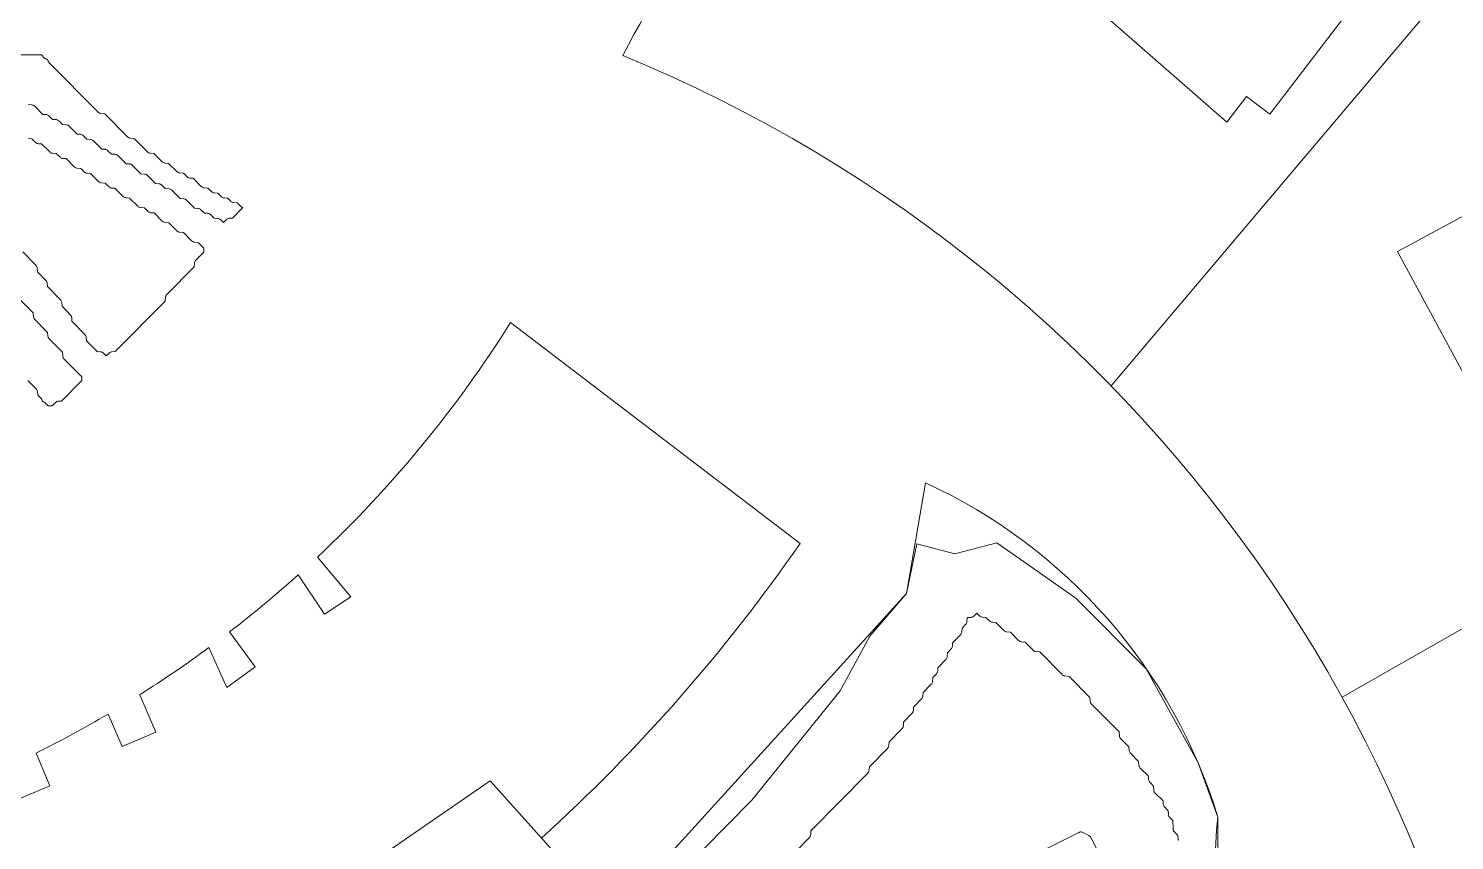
# Model space of a CAD drawing. Header units: inches. Extents: x 36 to 190, y -75 to 56.
# Drawn here: x 57.06 to 64.81, y 35.47 to 39.89 of the extents above; entities that cross this region are included whole.
import ezdxf

# ---------------------------------------------------------------- set-up
doc = ezdxf.new("R2010")
doc.units = ezdxf.units.IN
for name, color, linetype, lineweight in [('01_ORIGINAL_CAD', 7, 'CONTINUOUS', 20), ('02_APPROVED_PDF_OUTLINES', 7, 'CONTINUOUS', 15), ('04_APPROVED_PERIMETER', 7, 'CONTINUOUS', 15)]:
    doc.layers.add(name, color=color, linetype=linetype, lineweight=lineweight)

# ---------------------------------------------------------------- blocks, each defined once
blk = doc.blocks.new('01_SCALLOP')
at = {"layer": '01_ORIGINAL_CAD'}
for points in [[(60.2903, 39.7397, -0.089338), (62.8134, 42.9443, -0.322066), (66.0509, 42.9443, -0.030946), (69.1112, 38.8335, -0.044664), (70.7797, 33.5539, -0.301674), (68.9667, 31.1439, -0.082145), (65.5911, 31.0784)], [(60.2903, 39.7397, -0.300089), (65.1799, 32.5384)], [(59.8492, 35.4884, 0.057164), (61.253, 37.0882), (59.6813, 38.2893, -0.064319), (58.6323, 37.0141, -0.064319)], [(59.9983, 35.3223), (60.235, 35.0586), (61.8312, 36.8162), (61.9333, 37.4176, -0.214593), (63.5216, 35.6018, 0.212382), (64.1876, 33.5175, -0.642649), (62.1657, 32.1496, 0.132984), (51.6147, 31.858, -0.471407), (50.9129, 32.2446)], [(58.5281, 36.9184, -0.018836), (58.1551, 36.6078, -0.018836)], [(58.0434, 36.5236, -0.017658), (57.6677, 36.2668, -0.017658)], [(57.4962, 36.1619, -0.017305), (57.1045, 35.9487, -0.017305)]]:
    blk.add_lwpolyline(points, format="xyb", dxfattribs=at)
for points in [[(66.6044, 42.2755), (62.9415, 37.9447)], [(69.0056, 38.9945), (64.1961, 36.2529)], [(58.5281, 36.9184), (58.6704, 36.7041), (58.8136, 36.7992), (58.6323, 37.0141)], [(58.0434, 36.5236), (58.1409, 36.3052), (58.2947, 36.4191), (58.1551, 36.6078)], [(57.4962, 36.1619), (57.5715, 35.985), (57.7545, 36.0629), (57.6677, 36.2668)], [(56.8117, 35.8113), (56.8528, 35.6336), (57.1795, 35.7726), (57.1045, 35.9487)], [(58.564, 35.1056), (59.0582, 34.2414), (60.235, 35.0586), (59.5701, 35.7993), (58.564, 35.1056)]]:
    blk.add_lwpolyline(points, dxfattribs=at)
for points in [[(62.8271, 40.7024), (63.4451, 41.5024), (64.5339, 40.6717), (64.2414, 40.2883), (64.3837, 40.1797), (63.8039, 39.4198), (63.6773, 39.5164), (63.5712, 39.3774), (62.394, 40.4074), (62.7222, 40.7825)], [(65.0065, 38.7995), (65.8647, 39.3337), (66.5953, 38.1753), (66.1874, 37.918), (66.2829, 37.7666), (65.4744, 37.2567), (65.3895, 37.3914), (65.2415, 37.2981), (64.4977, 38.6741), (64.9361, 38.9111)]]:
    blk.add_lwpolyline(points, close=True, dxfattribs=at)
at = {"layer": '02_APPROVED_PDF_OUTLINES'}
for points in [[(56.8027, 39.7419), (57.1342, 39.7418), (57.1513, 39.7248), (57.1538, 39.7227), (57.1565, 39.7209), (57.1595, 39.7194), (57.1626, 39.7184), (57.1658, 39.7178), (57.1678, 39.7175), (57.1687, 39.7129), (57.1697, 39.7093), (57.1712, 39.706), (57.1731, 39.7028), (57.1755, 39.7), (57.4414, 39.4318), (57.4439, 39.4297), (57.4465, 39.4279), (57.4494, 39.4264), (57.4525, 39.4254), (57.4557, 39.4247), (57.4783, 39.4215), (57.601, 39.2978), (57.6034, 39.2956), (57.6061, 39.2938), (57.609, 39.2924), (57.612, 39.2913), (57.6152, 39.2906), (57.6379, 39.2874), (57.7096, 39.2154), (57.7123, 39.2131), (57.7152, 39.2112), (57.7183, 39.2097), (57.7217, 39.2087), (57.7251, 39.2081), (57.7447, 39.2064), (57.7894, 39.1617), (57.792, 39.1595), (57.7949, 39.1576), (57.7981, 39.1561), (57.8014, 39.1551), (57.8049, 39.1545), (57.8245, 39.1528), (57.8691, 39.1081), (57.8717, 39.1058), (57.8747, 39.1039), (57.8778, 39.1025), (57.8812, 39.1014), (57.8846, 39.1009), (57.9046, 39.0991), (57.9253, 39.0795), (57.9281, 39.0772), (57.9312, 39.0753), (57.9345, 39.0739), (57.9379, 39.073), (57.9415, 39.0726), (57.9578, 39.0719), (58.002, 39.0277), (58.0046, 39.0254), (58.0075, 39.0235), (58.0107, 39.022), (58.014, 39.021), (58.0175, 39.0205), (58.0375, 39.0187), (58.0582, 38.999), (58.061, 38.9968), (58.064, 38.9949), (58.0673, 38.9935), (58.0708, 38.9926), (58.0743, 38.9922), (58.0911, 38.9915), (58.1114, 38.9722), (58.1141, 38.97), (58.1172, 38.9681), (58.1205, 38.9667), (58.1239, 38.9658), (58.1275, 38.9654), (58.1439, 38.9647), (58.1615, 38.9472), (58.1641, 38.945), (58.167, 38.9431), (58.1702, 38.9416), (58.1735, 38.9406), (58.1769, 38.9401), (58.1966, 38.9383), (58.2146, 38.9204), (58.2171, 38.9183), (58.2198, 38.9165), (58.2228, 38.915), (58.2259, 38.914), (58.2272, 38.9137), (58.2272, 38.9133), (58.1706, 38.8559), (58.1543, 38.8552), (58.1508, 38.8548), (58.1473, 38.8538), (58.144, 38.8524), (58.141, 38.8506), (58.1382, 38.8483), (58.1216, 38.8325), (58.1076, 38.8465), (58.1049, 38.8488), (58.102, 38.8506), (58.0989, 38.8521), (58.0956, 38.8531), (58.0922, 38.8537), (58.0722, 38.8554), (58.0514, 38.8751), (58.0487, 38.8774), (58.0456, 38.8792), (58.0423, 38.8806), (58.0389, 38.8815), (58.0353, 38.8819), (58.0186, 38.8827), (57.9983, 38.9019), (57.9955, 38.9042), (57.9925, 38.906), (57.9892, 38.9074), (57.9857, 38.9083), (57.9822, 38.9087), (57.9658, 38.9094), (57.9216, 38.9537), (57.919, 38.9559), (57.9161, 38.9578), (57.9129, 38.9593), (57.9096, 38.9603), (57.9062, 38.9609), (57.8865, 38.9626), (57.8419, 39.0073), (57.8393, 39.0096), (57.8363, 39.0115), (57.8332, 39.0129), (57.8299, 39.014), (57.8264, 39.0145), (57.8064, 39.0163), (57.7857, 39.0359), (57.7829, 39.0382), (57.7799, 39.0401), (57.7766, 39.0415), (57.7731, 39.0424), (57.7696, 39.0428), (57.7532, 39.0435), (57.709, 39.0877), (57.7064, 39.09), (57.7035, 39.0919), (57.7003, 39.0934), (57.697, 39.0944), (57.6935, 39.0949), (57.6738, 39.0967), (57.6265, 39.1429), (57.6242, 39.1449), (57.6217, 39.1466), (57.6189, 39.148), (57.6161, 39.149), (57.6131, 39.1497), (57.6101, 39.15), (57.5937, 39.1507), (57.5496, 39.1949), (57.5469, 39.1972), (57.544, 39.1991), (57.5408, 39.2006), (57.5375, 39.2016), (57.5341, 39.2022), (57.5141, 39.2039), (57.4933, 39.2236), (57.4906, 39.2259), (57.4875, 39.2277), (57.4842, 39.2291), (57.4808, 39.23), (57.4772, 39.2304), (57.4609, 39.2311), (57.4167, 39.2754), (57.414, 39.2776), (57.4111, 39.2795), (57.408, 39.281), (57.4046, 39.282), (57.4012, 39.2826), (57.3812, 39.2844), (57.3604, 39.304), (57.3577, 39.3063), (57.3546, 39.3081), (57.3513, 39.3095), (57.3479, 39.3104), (57.3443, 39.3109), (57.328, 39.3116), (57.2838, 39.3558), (57.2812, 39.3581), (57.2783, 39.36), (57.2751, 39.3614), (57.2718, 39.3625), (57.2683, 39.363), (57.2483, 39.3648), (57.2276, 39.3844), (57.2248, 39.3867), (57.2218, 39.3886), (57.2185, 39.39), (57.215, 39.3909), (57.2115, 39.3913), (57.1947, 39.392), (57.1744, 39.4112), (57.1717, 39.4135), (57.1686, 39.4154), (57.1653, 39.4168), (57.1619, 39.4177), (57.1583, 39.4181), (57.142, 39.4188), (57.0978, 39.463), (57.0952, 39.4653), (57.0922, 39.4672), (57.0891, 39.4687), (57.0858, 39.4697), (57.0823, 39.4702), (57.0623, 39.472)], [(57.0168, 38.4139), (57.0883, 38.3415), (57.0915, 38.3184), (57.0922, 38.3153), (57.0932, 38.3123), (57.0946, 38.3094), (57.0964, 38.3067), (57.0985, 38.3043), (57.1676, 38.2346), (57.1694, 38.2147), (57.1699, 38.2113), (57.1709, 38.208), (57.1723, 38.2048), (57.1742, 38.2019), (57.1765, 38.1993), (57.2474, 38.1274), (57.2492, 38.1074), (57.2497, 38.104), (57.2507, 38.1007), (57.2522, 38.0975), (57.2541, 38.0946), (57.2563, 38.092), (57.353, 37.9941), (57.353, 37.9733), (57.2434, 37.8621), (57.2271, 37.8614), (57.2236, 37.861), (57.2201, 37.8601), (57.2168, 37.8587), (57.2138, 37.8568), (57.211, 37.8545), (57.1913, 37.8357), (57.171, 37.8357), (57.1539, 37.8527), (57.1514, 37.8549), (57.1487, 37.8567), (57.1457, 37.8581), (57.1426, 37.8591), (57.1394, 37.8598), (57.1387, 37.8598), (57.1386, 37.8607), (57.138, 37.8639), (57.137, 37.867), (57.1356, 37.8699), (57.1338, 37.8726), (57.1317, 37.8751), (57.1138, 37.8934), (57.112, 37.9135), (57.1115, 37.9169), (57.1105, 37.9202), (57.1091, 37.9233), (57.1072, 37.9262), (57.105, 37.9288), (57.0606, 37.974)], [(57.0614, 39.2882), (57.0814, 39.2864), (57.1021, 39.2667), (57.1049, 39.2645), (57.1079, 39.2626), (57.1112, 39.2612), (57.1147, 39.2603), (57.1182, 39.2599), (57.1346, 39.2592), (57.1788, 39.215), (57.1814, 39.2127), (57.1843, 39.2108), (57.1875, 39.2093), (57.1908, 39.2083), (57.1942, 39.2077), (57.2142, 39.206), (57.235, 39.1863), (57.2378, 39.184), (57.2408, 39.1822), (57.2441, 39.1808), (57.2476, 39.1799), (57.2511, 39.1795), (57.2674, 39.1788), (57.3116, 39.1345), (57.3143, 39.1323), (57.3172, 39.1304), (57.3203, 39.1289), (57.3237, 39.1279), (57.3271, 39.1273), (57.3471, 39.1256), (57.3679, 39.1059), (57.3706, 39.1036), (57.3737, 39.1018), (57.377, 39.1004), (57.3804, 39.0995), (57.384, 39.099), (57.4003, 39.0983), (57.4445, 39.0541), (57.4471, 39.0518), (57.4501, 39.0499), (57.4532, 39.0485), (57.4566, 39.0474), (57.46, 39.0469), (57.48, 39.0451), (57.5007, 39.0255), (57.5035, 39.0232), (57.5066, 39.0213), (57.5098, 39.0199), (57.5133, 39.019), (57.5169, 39.0186), (57.5332, 39.0179), (57.5774, 38.9737), (57.58, 38.9714), (57.5829, 38.9695), (57.5861, 38.968), (57.5894, 38.967), (57.5929, 38.9665), (57.6125, 38.9647), (57.6571, 38.9201), (57.6598, 38.9178), (57.6627, 38.9159), (57.6658, 38.9144), (57.6692, 38.9134), (57.6726, 38.9129), (57.6926, 38.9111), (57.7134, 38.8914), (57.7161, 38.8892), (57.7192, 38.8873), (57.7225, 38.8859), (57.7259, 38.885), (57.7295, 38.8846), (57.7458, 38.8839), (57.79, 38.8397), (57.7926, 38.8374), (57.7955, 38.8355), (57.7987, 38.834), (57.802, 38.833), (57.8055, 38.8324), (57.8251, 38.8307), (57.8697, 38.786), (57.8724, 38.7838), (57.8753, 38.7819), (57.8784, 38.7804), (57.8818, 38.7794), (57.8852, 38.7788), (57.9048, 38.7771), (57.9495, 38.7324), (57.9521, 38.7301), (57.955, 38.7282), (57.9582, 38.7268), (57.9615, 38.7257), (57.9649, 38.7252), (57.9845, 38.7235), (58.0153, 38.6924), (58.0153, 38.6716), (57.972, 38.6273), (57.9697, 38.6247), (57.9679, 38.6217), (57.9665, 38.6186), (57.9655, 38.6153), (57.9649, 38.6119), (57.9633, 38.5919), (57.815, 38.4416), (57.8129, 38.4392), (57.8111, 38.4365), (57.8097, 38.4336), (57.8087, 38.4306), (57.808, 38.4275), (57.8049, 38.4045), (57.5349, 38.1308), (57.5186, 38.13), (57.5151, 38.1296), (57.5116, 38.1287), (57.5083, 38.1273), (57.5053, 38.1254), (57.5025, 38.1231), (57.4857, 38.1072), (57.4689, 38.1231), (57.4661, 38.1254), (57.4631, 38.1273), (57.4598, 38.1287), (57.4563, 38.1296), (57.4528, 38.13), (57.4365, 38.1307), (57.3787, 38.189), (57.3769, 38.2089), (57.3764, 38.2123), (57.3754, 38.2156), (57.3739, 38.2188), (57.3721, 38.2217), (57.3698, 38.2243), (57.2993, 38.2958), (57.2985, 38.3126), (57.2982, 38.3156), (57.2975, 38.3185), (57.2965, 38.3213), (57.2952, 38.324), (57.2935, 38.3265), (57.2916, 38.3288), (57.2456, 38.3765), (57.2438, 38.3967), (57.2433, 38.4001), (57.2423, 38.4034), (57.2409, 38.4065), (57.239, 38.4094), (57.2367, 38.4121), (57.1662, 38.4836), (57.1655, 38.5003), (57.1651, 38.5033), (57.1645, 38.5063), (57.1635, 38.5091), (57.1621, 38.5118), (57.1604, 38.5143), (57.1585, 38.5166), (57.1125, 38.5643), (57.1108, 38.5845), (57.1102, 38.5879), (57.1092, 38.5912), (57.1078, 38.5943), (57.1059, 38.5972), (57.1037, 38.5998), (57.0327, 38.6718)], [(61.2222, 35.4087), (61.3036, 35.4916), (61.3058, 35.4942), (61.3077, 35.4971), (61.3091, 35.5003), (61.3101, 35.5036), (61.3106, 35.507), (61.3123, 35.527), (61.6195, 35.8384), (61.6216, 35.8409), (61.6234, 35.8435), (61.6248, 35.8464), (61.6259, 35.8495), (61.6265, 35.8526), (61.6297, 35.8756), (61.7273, 35.975), (61.7296, 35.9777), (61.7314, 35.9806), (61.7329, 35.9837), (61.7339, 35.987), (61.7344, 35.9904), (61.7361, 36.0104), (61.8068, 36.0825), (61.809, 36.0851), (61.8109, 36.088), (61.8123, 36.0911), (61.8133, 36.0945), (61.8138, 36.0979), (61.8155, 36.118), (61.8613, 36.1658), (61.8632, 36.1681), (61.8649, 36.1706), (61.8662, 36.1733), (61.8672, 36.1762), (61.8679, 36.1791), (61.8682, 36.1821), (61.8689, 36.1989), (61.9127, 36.2436), (61.9149, 36.2462), (61.9168, 36.2491), (61.9182, 36.2523), (61.9192, 36.2556), (61.9197, 36.259), (61.9214, 36.279), (61.9656, 36.3242), (61.9678, 36.3268), (61.9697, 36.3297), (61.9711, 36.3328), (61.9721, 36.3361), (61.9727, 36.3395), (61.9744, 36.3599), (61.9939, 36.3809), (61.9961, 36.3837), (61.9979, 36.3867), (61.9992, 36.39), (62.0001, 36.3934), (62.0005, 36.3969), (62.0012, 36.4137), (62.045, 36.4584), (62.0472, 36.461), (62.0491, 36.464), (62.0505, 36.4671), (62.0515, 36.4704), (62.052, 36.4738), (62.0537, 36.4942), (62.0732, 36.5152), (62.0755, 36.5179), (62.0773, 36.521), (62.0786, 36.5242), (62.0795, 36.5277), (62.0799, 36.5312), (62.0806, 36.548), (62.1244, 36.5927), (62.1266, 36.5953), (62.1285, 36.5982), (62.1299, 36.6014), (62.1309, 36.6047), (62.1314, 36.6081), (62.1331, 36.6284), (62.1526, 36.6494), (62.1548, 36.6522), (62.1566, 36.6552), (62.158, 36.6585), (62.1589, 36.6619), (62.1593, 36.6654), (62.16, 36.6822), (62.1641, 36.6863), (62.1803, 36.687), (62.1839, 36.6875), (62.1873, 36.6884), (62.1906, 36.6898), (62.1937, 36.6916), (62.1964, 36.6939), (62.213, 36.7097), (62.2271, 36.6957), (62.2297, 36.6934), (62.2326, 36.6916), (62.2357, 36.6901), (62.239, 36.6891), (62.2425, 36.6886), (62.2625, 36.6868), (62.2832, 36.6671), (62.286, 36.6649), (62.289, 36.663), (62.2923, 36.6616), (62.2958, 36.6607), (62.2993, 36.6603), (62.3157, 36.6596), (62.3599, 36.6154), (62.3625, 36.6131), (62.3654, 36.6112), (62.3686, 36.6097), (62.3719, 36.6087), (62.3753, 36.6081), (62.395, 36.6064), (62.4396, 36.5617), (62.4422, 36.5595), (62.4451, 36.5576), (62.4483, 36.5561), (62.4516, 36.5551), (62.4551, 36.5545), (62.4747, 36.5528), (62.5193, 36.5081), (62.522, 36.5058), (62.5249, 36.5039), (62.528, 36.5025), (62.5314, 36.5014), (62.5348, 36.5009), (62.5544, 36.4992), (62.6765, 36.376), (62.6789, 36.3739), (62.6816, 36.372), (62.6845, 36.3706), (62.6875, 36.3695), (62.6907, 36.3689), (62.7134, 36.3656), (62.8258, 36.2522), (62.8291, 36.2292), (62.8297, 36.2261), (62.8308, 36.223), (62.8322, 36.2202), (62.834, 36.2175), (62.8361, 36.2151), (62.9849, 36.065), (62.9867, 36.045), (62.9872, 36.0416), (62.9882, 36.0383), (62.9897, 36.0352), (62.9915, 36.0323), (62.9938, 36.0297), (63.0382, 35.9845), (63.0399, 35.9645), (63.0405, 35.9611), (63.0415, 35.9578), (63.0429, 35.9547), (63.0448, 35.9518), (63.047, 35.9492), (63.0914, 35.904), (63.0932, 35.884), (63.0937, 35.8806), (63.0947, 35.8773), (63.0962, 35.8742), (63.098, 35.8713), (63.1003, 35.8687), (63.1442, 35.824), (63.145, 35.8072), (63.1454, 35.8037), (63.1463, 35.8003), (63.1477, 35.797), (63.1495, 35.794), (63.1517, 35.7913), (63.1713, 35.7703), (63.1731, 35.7499), (63.1736, 35.7465), (63.1746, 35.7432), (63.1761, 35.7401), (63.1779, 35.7372), (63.1802, 35.7346), (63.2241, 35.6899), (63.2249, 35.6731), (63.2253, 35.6696), (63.2262, 35.6661), (63.2275, 35.6629), (63.2294, 35.6599), (63.2316, 35.6571), (63.2512, 35.6361), (63.253, 35.6158), (63.2535, 35.6124), (63.2545, 35.6091), (63.2559, 35.606), (63.2578, 35.6031), (63.26, 35.6005), (63.2772, 35.5828), (63.2782, 35.5394), (63.2785, 35.5364), (63.2791, 35.5335), (63.28, 35.5306), (63.2814, 35.5279), (63.283, 35.5253), (63.2849, 35.523), (63.3045, 35.502), (63.3063, 35.4816), (63.3068, 35.4782), (63.3078, 35.4749)], [(62.9331, 35.2897), (62.832, 35.4914), (62.8304, 35.4941), (62.8285, 35.4967), (62.8262, 35.4989), (62.8237, 35.5009), (62.8209, 35.5025), (62.7886, 35.5187), (62.7855, 35.52), (62.7823, 35.5209), (62.779, 35.5213), (62.7757, 35.5213), (62.7724, 35.5209), (62.7692, 35.52), (62.7661, 35.5187), (62.4182, 35.3435)]]:
    blk.add_lwpolyline(points, dxfattribs=at)
at = {"layer": '04_APPROVED_PERIMETER'}
blk.add_lwpolyline([(60.5941, 35.2916), (60.9915, 35.6945), (61.47, 36.2876), (61.6312, 36.5851), (61.8312, 36.8162), (61.887, 37.0864), (62.0932, 37.0329), (62.3213, 37.0912), (62.751, 36.7918), (63.1316, 36.408), (63.4143, 35.8965), (63.5216, 35.6018), (63.5193, 35.0365)], dxfattribs=at)

msp = doc.modelspace()

# ---------------------------------------------------------------- block references
msp.add_blockref('01_SCALLOP', (0, 0))

doc.saveas('drawing.dxf')
